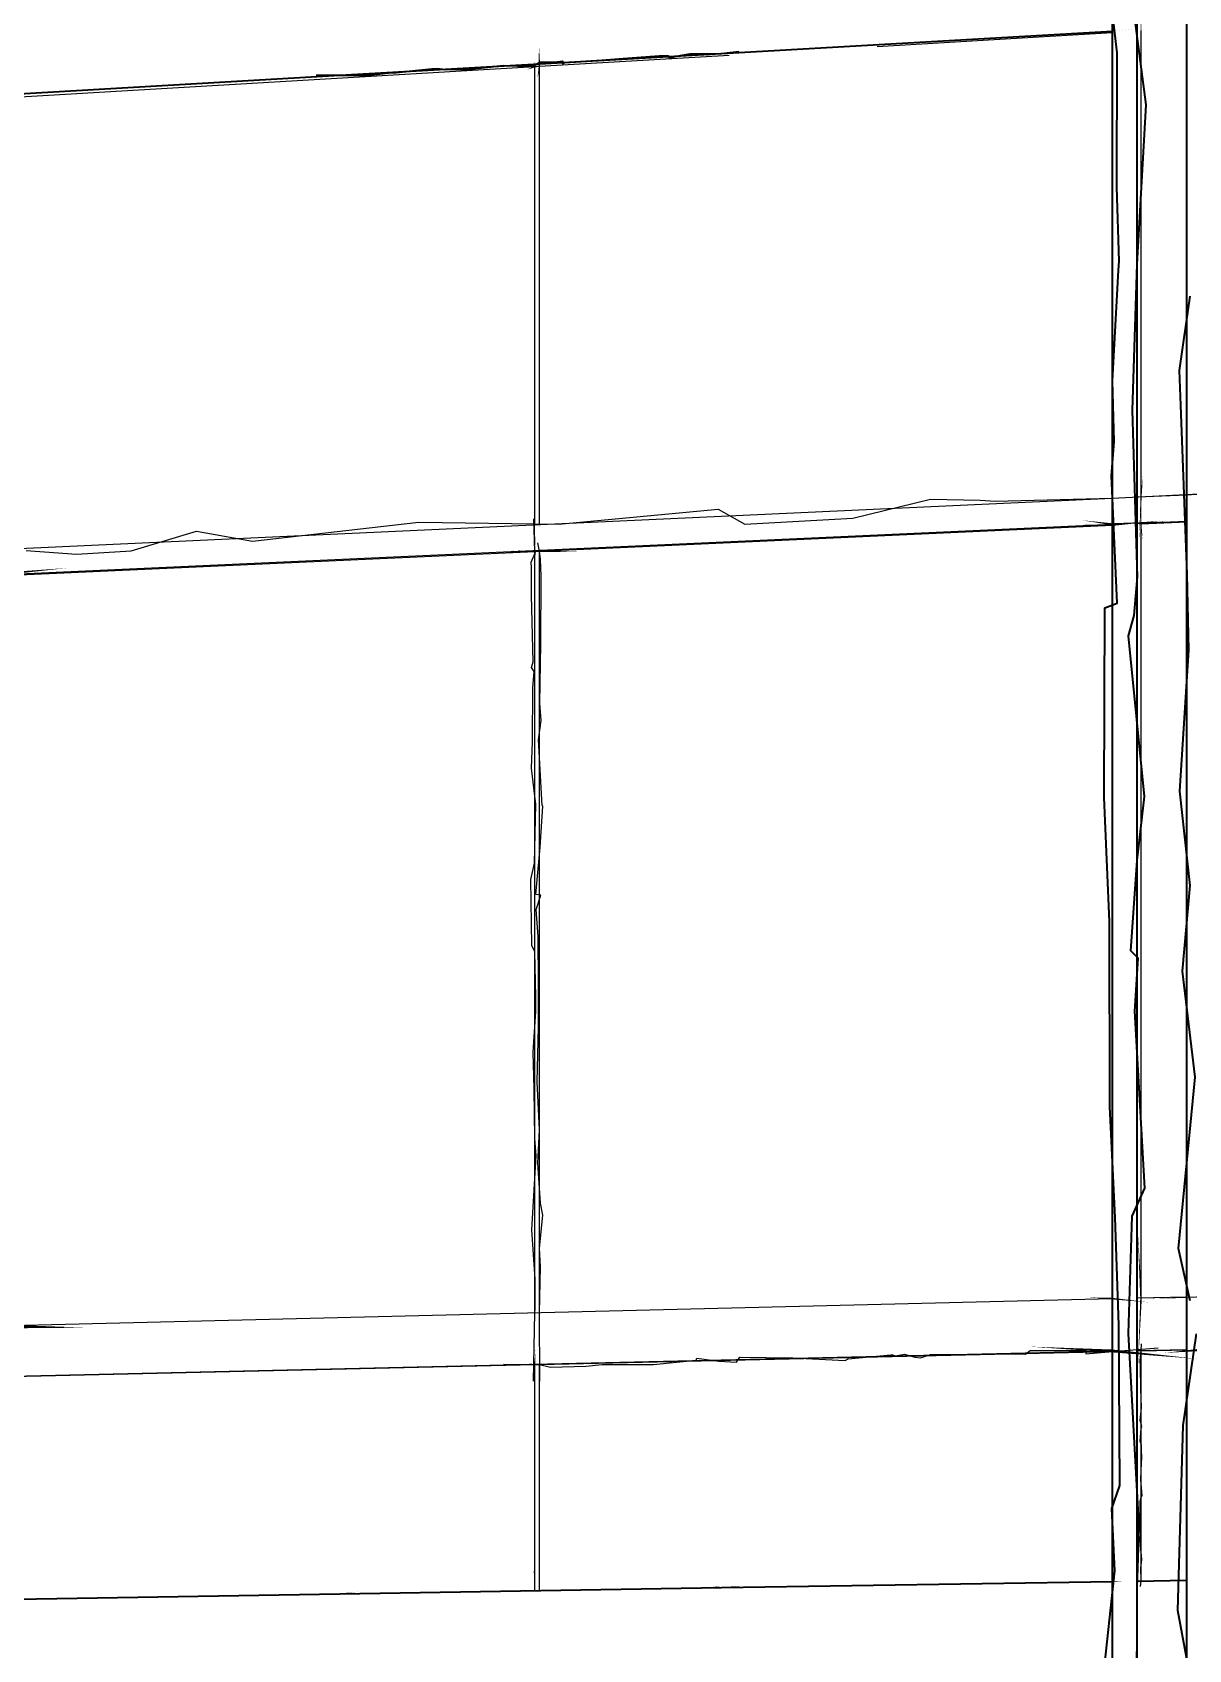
# Model space of a CAD drawing. Header units: inches. Extents: x -877 to 882, y -418 to 410.
# Drawn here: x 175.7 to 287.3, y -43.5 to 112.5 of the extents above; entities that cross this region are included whole.
import ezdxf

# ---------------------------------------------------------------- set-up
doc = ezdxf.new("R2010")
doc.units = ezdxf.units.IN
doc.header["$LTSCALE"] = 0.5
doc.header["$MEASUREMENT"] = 0
doc.layers.get('0').update_dxf_attribs({"lineweight": 18})
for name, color, linetype, lineweight in [('A-Glaz-Curt', 52, 'Continuous', 35), ('A-Glaz-Curt-Unit', 51, 'Continuous', 25), ('A-Wall', 113, 'Continuous', 35)]:
    doc.layers.add(name, color=color, linetype=linetype, lineweight=lineweight)

# ---------------------------------------------------------------- blocks, each defined once
blk = doc.blocks.new('*U12')
at = {"color": 7, "linetype": 'Continuous', "lineweight": -3}
for p, q in [((272.87, 112.11), (279.99, 112.53)), ((257.25, 111.19), (272.86, 112.11))]:
    blk.add_line(p, q, dxfattribs=at)
at = {"layer": 'A-Glaz-Curt', "color": 143, "linetype": 'Continuous', "lineweight": 35}
for p, q in [((287.15, -251.68), (287.15, 351.23)), ((279.99, -251.38), (279.99, 350.37)), ((282.37, -251.48), (282.37, 350.66)), ((242.23, 110.52), (279.98, 112.65)), ((205.38, 108.41), (242.23, 110.52)), ((169.41, 106.31), (205.38, 108.41)), ((242.23, -37.5), (279.98, -36.9)), ((279.98, -49.03), (279.98, -36.9)), ((279.98, -36.9), (279.99, -36.9)), ((282.37, -36.87), (283.96, -36.84)), ((282.37, -49), (282.37, -36.87)), ((283.96, -36.84), (285.55, -36.82)), ((285.55, -36.82), (287.15, -36.79)), ((287.15, -48.94), (287.15, -36.79)), ((287.15, -36.79), (287.15, -36.79)), ((169.41, -38.69), (205.38, -38.1)), ((205.38, -38.1), (242.23, -37.5))]:
    blk.add_line(p, q, dxfattribs=at)
at = {"layer": 'A-Glaz-Curt-Unit', "color": 141, "linetype": 'Continuous', "lineweight": 25}
for p, q in [((282.73, 67.74), (282.73, 112.69)), ((171.58, 106.15), (224.19, 109.25)), ((224.65, 109.27), (242.95, 110.35)), ((224.65, 62.49), (279.99, 65)), ((282.73, 65.12), (287.15, 65.31)), ((282.73, -9.56), (282.73, 65.12)), ((171.58, 60.08), (224.19, 62.47)), ((224.65, -15.98), (279.99, -14.72)), ((282.73, -14.66), (287.15, -14.56)), ((282.73, -36.86), (282.73, -14.66)), ((171.58, -17.2), (224.19, -15.99))]:
    blk.add_line(p, q, dxfattribs=at)
at = {"layer": 'A-Glaz-Curt-Unit', "color": 143, "linetype": 'Continuous', "lineweight": 25}
for p, q in [((224.19, 109.25), (224.65, 109.27)), ((224.19, 65.04), (224.19, 109.25)), ((224.65, 65.07), (224.65, 109.27)), ((66.8, 57.78), (279.93, 67.62)), ((279.93, 65.09), (279.93, 67.62)), ((279.93, 67.62), (279.99, 67.6)), ((282.37, 67.72), (287.15, 67.93)), ((282.37, 65.2), (282.37, 67.72)), ((287.15, 65.4), (287.15, 67.93)), ((287.15, 67.93), (287.15, 67.93)), ((171.16, 60.15), (279.93, 65.09)), ((279.93, 65.09), (279.99, 65.08)), ((282.37, 65.2), (287.15, 65.4)), ((282.37, 65.2), (282.73, 65.12)), ((287.15, 65.4), (287.15, 65.4)), ((224.19, 62.47), (224.65, 62.49)), ((224.19, -10.98), (224.19, 62.47)), ((224.65, -10.97), (224.65, 62.49)), ((170.36, -12.28), (279.93, -9.62)), ((279.93, -14.67), (279.93, -9.62)), ((279.93, -9.62), (279.99, -9.63)), ((282.37, -9.56), (287.15, -9.45)), ((282.37, -14.62), (282.37, -9.56)), ((287.15, -14.52), (287.15, -9.45)), ((287.15, -9.45), (287.15, -9.46)), ((66.8, -19.55), (279.93, -14.67)), ((279.93, -14.67), (279.99, -14.68)), ((282.37, -14.62), (287.15, -14.52)), ((282.37, -14.62), (282.73, -14.66)), ((287.15, -14.52), (287.15, -14.52)), ((224.19, -15.99), (224.65, -15.98)), ((224.19, -37.79), (224.19, -15.99)), ((224.65, -37.79), (224.65, -15.98))]:
    blk.add_line(p, q, dxfattribs=at)
blk = doc.blocks.new('New Napkin Sketch')
at = {"layer": 'A-Wall', "color": 7, "linetype": 'Continuous', "lineweight": -3}
for p, q in [((272.87, 112.11), (279.99, 112.53)), ((257.25, 111.19), (272.86, 112.11))]:
    blk.add_line(p, q, dxfattribs=at)
at = {"layer": 'A-Wall', "color": 143, "linetype": 'Continuous', "lineweight": 25}
for p, q in [((224.19, 109.25), (224.65, 109.27)), ((279.93, 65.09), (279.93, 67.62)), ((279.93, 67.62), (279.99, 67.6)), ((282.37, 67.72), (287.15, 67.93)), ((282.37, 65.2), (282.37, 67.72)), ((287.15, 65.4), (287.15, 67.93)), ((287.15, 67.93), (287.15, 67.93)), ((279.93, 65.09), (279.99, 65.08)), ((282.37, 65.2), (287.15, 65.4)), ((282.37, 65.2), (282.73, 65.12)), ((287.15, 65.4), (287.15, 65.4)), ((224.19, 62.47), (224.65, 62.49)), ((279.93, -14.67), (279.93, -9.62)), ((279.93, -9.62), (279.99, -9.63)), ((282.37, -9.56), (287.15, -9.45)), ((282.37, -14.62), (282.37, -9.56)), ((287.15, -14.52), (287.15, -9.45)), ((287.15, -9.45), (287.15, -9.46)), ((279.93, -14.67), (279.99, -14.68)), ((282.37, -14.62), (287.15, -14.52)), ((282.37, -14.62), (282.73, -14.66)), ((287.15, -14.52), (287.15, -14.52)), ((224.19, -15.99), (224.65, -15.98))]:
    blk.add_line(p, q, dxfattribs=at)
at = {"layer": 'A-Wall', "color": 141, "linetype": 'Continuous', "lineweight": 25}
for p, q in [((224.65, 109.27), (242.95, 110.35)), ((282.73, 65.12), (287.15, 65.31)), ((282.73, -14.66), (287.15, -14.56))]:
    blk.add_line(p, q, dxfattribs=at)
at = {"layer": 'A-Wall', "color": 143, "linetype": 'Continuous', "lineweight": 35}
for p, q in [((279.98, -49.03), (279.98, -36.9)), ((279.98, -36.9), (279.99, -36.9)), ((282.37, -36.87), (283.96, -36.84)), ((282.37, -49), (282.37, -36.87)), ((283.96, -36.84), (285.55, -36.82)), ((285.55, -36.82), (287.15, -36.79)), ((287.15, -48.94), (287.15, -36.79)), ((287.15, -36.79), (287.15, -36.79))]:
    blk.add_line(p, q, dxfattribs=at)
at = {"layer": 'A-Wall', "color": 143, "linetype": 'Continuous', "lineweight": 35, "extrusion": (0, 0, -1)}
for points in [[(-287.63, -46.97), (-286.29, -39.72), (-286.79, -21.86), (-288.07, -13.03)], [(-287.47, -9.85), (-286.34, -4.78), (-287.96, 11.73), (-286.74, 21.98), (-287.47, 30.25), (-286.46, 39.35), (-287.34, 52.93), (-287.18, 60.26), (-286.58, 76.58), (-286.44, 79.92), (-287.48, 87.09)], [(-279.07, -46.29), (-280.21, -35.9), (-279.9, -29.87), (-280.68, -27.65), (-280.57, -12.18), (-280.23, -1.81), (-279.72, 8.92), (-279.69, 26.75), (-279.17, 38.71), (-279.23, 57.02), (-280.42, 57.48), (-279.88, 69.77), (-280.14, 73.08), (-279.96, 78.94), (-280.54, 89.6), (-280.63, 90.47), (-280.38, 97.61), (-280.44, 110.58), (-279.85, 115.53)], [(-282.31, -49.73), (-282.37, -37.53), (-282.55, -31.72), (-281.52, -13), (-281.87, -1.68), (-283.09, 1.02), (-282.12, 18.1), (-282.44, 23.22), (-281.75, 23.93), (-282.37, 32.64), (-283.05, 38.81), (-281.52, 54.32), (-282.06, 56.29), (-282.38, 60.02), (-281.9, 76.08), (-282.35, 90.18), (-283.24, 105.54), (-281.79, 116.64)], [(-203.1, 108.42), (-205.38, 108.41), (-207.89, 108.39), (-210.08, 108.63), (-210.35, 108.66), (-210.83, 108.68), (-214.26, 109.02), (-215.06, 109.04), (-215.5, 108.97), (-217.86, 109), (-221.16, 109.36), (-223.91, 109.29), (-224.73, 109.67), (-226.09, 109.68), (-226.86, 109.77), (-226.9, 109.5), (-227.1, 109.64), (-230.67, 109.86), (-232.72, 110.03), (-234.91, 110.17), (-236.22, 110.27), (-237.07, 110.27), (-237.25, 110.09), (-237.72, 110.22), (-239.19, 110.48), (-242.23, 110.52), (-243.91, 110.7)]]:
    blk.add_lwpolyline(points, dxfattribs=at)
at = {"layer": 'A-Wall', "color": 141, "linetype": 'Continuous', "lineweight": 25, "extrusion": (0, 0, -1)}
for points in [[(-282.56, 63.47, 0, 0.116, 0), (-282.73, 67.74, 0.116, 0, 0), (-282.91, 69.74, 0, 0, 0), (-282.52, 71.27, 0, 0, 0), (-282.52, 74.04, 0, 0, 0), (-282.88, 77.9, 0, 0, 0), (-282.57, 78.8, 0, 0, 0), (-282.72, 79.45, 0, 0, 0), (-282.65, 83.84, 0, 0, 0), (-282.71, 85.56, 0, 0, 0), (-282.93, 88.4, 0, 0, 0), (-282.74, 92.63, 0, 0, 0), (-282.74, 96.12, 0, 0, 0), (-282.72, 96.17, 0, 0, 0), (-282.8, 100.48, 0, 0, 0), (-282.73, 103.96, 0, 0, 0), (-282.52, 105.6, 0, 0, 0), (-282.64, 106.13, 0, 0, 0), (-282.72, 108.64, 0, 0, 0), (-282.64, 110.62, 0, 0, 0), (-282.7, 110.64, 0, 0.0904, 0), (-282.73, 112.69, 0.0904, 0, 0), (-282.67, 115.82, 0, 0, 0)], [(-167.07, 105.66, 0, 0.155, 0), (-171.58, 106.15, 0.155, 0, 0), (-174.36, 106.55, 0, 0, 0), (-177.95, 106.3, 0, 0, 0), (-183.18, 106.81, 0, 0, 0), (-184.93, 107.14, 0, 0, 0), (-186.26, 107.02, 0, 0, 0), (-191.27, 107.42, 0, 0, 0), (-193.94, 107.52, 0, 0, 0), (-195.72, 107.32, 0, 0, 0), (-200.92, 107.77, 0, 0, 0), (-202.98, 108.01, 0, 0, 0), (-208.21, 108.19, 0, 0, 0), (-213.32, 108.68, 0, 0, 0), (-217.02, 109.07, 0, 0, 0), (-219.21, 108.75, 0, 0, 0), (-220.64, 108.98, 0, 0, 0), (-223.47, 108.94, 0, 0.17, 0), (-224.19, 109.25, 0.17, 0, 0), (-225.22, 109.28, 0, 0, 0)], [(-282.41, -16.58, 0, 0.154, 0), (-282.73, -9.56, 0.154, 0, 0), (-282.37, -2.3, 0, 0, 0), (-283.04, 1.26, 0, 0, 0), (-282.6, 5.01, 0, 0, 0), (-282.95, 11.9, 0, 0, 0), (-282.52, 17.72, 0, 0, 0), (-282.57, 18.94, 0, 0, 0), (-282.76, 25.72, 0, 0, 0), (-282.95, 31.42, 0, 0, 0), (-282.93, 36.33, 0, 0, 0), (-283.1, 38.93, 0, 0, 0), (-283.1, 46.17, 0, 0, 0), (-282.85, 49.22, 0, 0, 0), (-282.4, 53.37, 0, 0, 0), (-282.41, 60.73, 0, 0, 0), (-283.08, 62.67, 0, 0, 0), (-282.9, 63.47, 0, 0.0717, 0), (-282.73, 65.12, 0.0717, 0, 0), (-282.79, 71.88, 0, 0, 0)], [(-220.43, 62.39, 0, 0.177, 0), (-224.65, 62.49, 0.177, 0, 0), (-228.51, 62.45, 0, 0, 0), (-231.44, 63.04, 0, 0, 0), (-232.9, 63.1, 0, 0, 0), (-236.79, 62.87, 0, 0, 0), (-239.19, 63.22, 0, 0, 0), (-242.22, 63.14, 0, 0, 0), (-245.12, 63.65, 0, 0, 0), (-247.45, 63.79, 0, 0, 0), (-249.02, 63.54, 0, 0, 0), (-252.05, 63.58, 0, 0, 0), (-254.54, 64.1, 0, 0, 0), (-257.33, 63.85, 0, 0, 0), (-259.43, 63.83, 0, 0, 0), (-262.96, 64.44, 0, 0, 0), (-263.45, 64.39, 0, 0, 0), (-264.94, 64.46, 0, 0, 0), (-270.16, 64.63, 0, 0, 0), (-274.54, 64.64, 0, 0, 0), (-276.77, 65.05, 0, 0.127, 0), (-279.99, 65, 0.127, 0, 0), (-284.54, 65.42, 0, 0, 0)], [(-169.91, 60, 0, 0.0603, 0), (-171.58, 60.08, 0.0603, 0, 0), (-175.25, 60.07, 0, 0, 0), (-176.2, 60.12, 0, 0, 0), (-179.17, 60.38, 0, 0, 0), (-183.8, 60.84, 0, 0, 0), (-188.35, 61.05, 0, 0, 0), (-191.53, 60.99, 0, 0, 0), (-196.58, 61.3, 0, 0, 0), (-197.36, 61.08, 0, 0, 0), (-199.35, 61.58, 0, 0, 0), (-204.12, 61.8, 0, 0, 0), (-208.33, 61.91, 0, 0, 0), (-209.02, 61.85, 0, 0, 0), (-212.2, 61.67, 0, 0, 0), (-212.69, 62.15, 0, 0, 0), (-217.32, 62.28, 0, 0, 0), (-219.56, 62.47, 0, 0, 0), (-221.14, 62.36, 0, 0, 0), (-221.71, 62.61, 0, 0.0206, 0), (-224.19, 62.47, 0.0206, 0, 0), (-225.36, 62.5, 0, 0, 0)], [(-173.72, -17.07, 0, 0, 0), (-177.67, -17.21, 0, 0, 0), (-179.21, -16.92, 0, 0, 0), (-184.4, -16.66, 0, 0, 0), (-184.51, -16.78, 0, 0, 0), (-189.3, -16.69, 0, 0, 0), (-189.9, -17.03, 0, 0, 0), (-194.98, -16.79, 0, 0, 0), (-195.72, -16.79, 0, 0, 0), (-196.92, -16.74, 0, 0, 0), (-197.6, -16.34, 0, 0, 0), (-199.2, -16.79, 0, 0, 0), (-199.29, -16.78, 0, 0, 0), (-202.91, -16.58, 0, 0, 0), (-203.19, -16.31, 0, 0, 0), (-206.97, -16.29, 0, 0, 0), (-210.07, -16.41, 0, 0, 0), (-214.04, -15.99, 0, 0, 0), (-214.56, -16.39, 0, 0, 0), (-218.81, -15.94, 0, 0, 0), (-223.6, -15.89, 0, 0.115, 0), (-224.19, -15.99, 0.115, 0, 0), (-226.86, -15.94, 0, 0, 0)]]:
    blk.add_lwpolyline(points, format="xyseb", dxfattribs=at)
at = {"layer": 'A-Wall', "color": 143, "linetype": 'Continuous', "lineweight": 35, "extrusion": (0, 0, -1)}
for points in [[(-240.67, 110.29, 0, 0.133, 0), (-242.23, 110.52, 0.133, 0, 0), (-243.74, 110.64, 0, 0, 0), (-247.01, 110.94, 0, 0, 0), (-249.19, 111.07, 0, 0, 0), (-250.4, 110.96, 0, 0, 0), (-253.47, 111.13, 0, 0, 0), (-253.57, 111.16, 0, 0, 0), (-254.21, 111.06, 0, 0, 0), (-255, 111.26, 0, 0, 0), (-258.11, 111.37, 0, 0, 0), (-259.36, 111.63, 0, 0, 0), (-262.53, 111.64, 0, 0, 0), (-266.13, 111.82, 0, 0, 0), (-266.42, 111.76, 0, 0, 0), (-268.53, 112.12, 0, 0, 0), (-268.77, 111.89, 0, 0, 0), (-270.04, 111.96, 0, 0, 0), (-273.11, 112.39, 0, 0, 0), (-273.68, 112.18, 0, 0, 0), (-275.39, 112.32, 0, 0, 0), (-278.48, 112.5, 0, 0.00359, 0), (-279.98, 112.65, 0.00359, 0, 0), (-283.22, 113.01, 0, 0, 0)], [(-166.65, 106.09, 0, 0.0874, 0), (-169.41, 106.31, 0.0874, 0, 0), (-171.96, 106.47, 0, 0, 0), (-172.84, 106.56, 0, 0, 0), (-173.03, 106.62, 0, 0, 0), (-176.42, 106.67, 0, 0, 0), (-176.94, 106.91, 0, 0, 0), (-179.31, 107.01, 0, 0, 0), (-182.89, 106.97, 0, 0, 0), (-183.44, 107.28, 0, 0, 0), (-184.36, 107.16, 0, 0, 0), (-187.46, 107.31, 0, 0, 0), (-190.67, 107.5, 0, 0, 0), (-193.97, 107.7, 0, 0, 0), (-197.39, 107.94, 0, 0, 0), (-198.29, 107.83, 0, 0, 0), (-199.34, 108.11, 0, 0, 0), (-202.11, 108.12, 0, 0, 0), (-205.12, 108.52, 0, 0.0342, 0), (-205.38, 108.41, 0.0342, 0, 0), (-206.04, 108.29, 0, 0, 0)], [(-204.62, -38.05, 0, 0.0674, 0), (-205.38, -38.1, 0.0674, 0, 0), (-207.14, -37.9, 0, 0, 0), (-209.81, -38.15, 0, 0, 0), (-213.35, -37.84, 0, 0, 0), (-216.59, -37.84, 0, 0, 0), (-220.13, -37.98, 0, 0, 0), (-222.12, -37.84, 0, 0, 0), (-222.2, -37.83, 0, 0, 0), (-224.64, -37.68, 0, 0, 0), (-227.96, -37.71, 0, 0, 0), (-230.45, -37.82, 0, 0, 0), (-231.84, -37.54, 0, 0, 0), (-232.5, -37.77, 0, 0, 0), (-235.64, -37.45, 0, 0, 0), (-237.48, -37.71, 0, 0, 0), (-239.27, -37.64, 0, 0, 0), (-239.6, -37.46, 0, 0, 0), (-240.07, -37.57, 0, 0, 0), (-241.38, -37.35, 0, 0.102, 0), (-242.23, -37.5, 0.102, 0, 0), (-244.24, -37.33, 0, 0, 0)], [(-242.21, -37.49, 0, 0.000346, 0), (-242.23, -37.5, 0.000346, 0, 0), (-244.65, -37.43, 0, 0, 0), (-245.92, -37.52, 0, 0, 0), (-247.15, -37.28, 0, 0, 0), (-250.23, -37.48, 0, 0, 0), (-253.52, -37.14, 0, 0, 0), (-256.63, -37.44, 0, 0, 0), (-259.71, -37.2, 0, 0, 0), (-261.46, -37.28, 0, 0, 0), (-261.47, -37.04, 0, 0, 0), (-264.32, -37.14, 0, 0, 0), (-266.72, -37.29, 0, 0, 0), (-267.14, -37.12, 0, 0, 0), (-270.57, -36.88, 0, 0, 0), (-272.12, -37.03, 0, 0, 0), (-275.17, -37.05, 0, 0, 0), (-276.67, -36.86, 0, 0, 0), (-277, -36.91, 0, 0, 0), (-279.85, -37.03, 0, 0.0974, 0), (-279.98, -36.9, 0.0974, 0, 0), (-280.98, -36.87, 0, 0, 0)], [(-167.76, -38.61, 0, 0.0413, 0), (-169.41, -38.69, 0.0413, 0, 0), (-171.16, -38.83, 0, 0, 0), (-174.45, -38.5, 0, 0, 0), (-176.87, -38.63, 0, 0, 0), (-178.72, -38.63, 0, 0, 0), (-180.64, -38.46, 0, 0, 0), (-183.28, -38.64, 0, 0, 0), (-185.98, -38.53, 0, 0, 0), (-187.21, -38.37, 0, 0, 0), (-187.23, -38.22, 0, 0, 0), (-190.08, -38.2, 0, 0, 0), (-193.52, -38.13, 0, 0, 0), (-194.25, -38.22, 0, 0, 0), (-195.03, -38.42, 0, 0, 0), (-196.45, -38.38, 0, 0, 0), (-196.9, -38.29, 0, 0, 0), (-197.26, -38.12, 0, 0, 0), (-199.34, -38.28, 0, 0, 0), (-202.1, -38.31, 0, 0, 0), (-204.74, -37.97, 0, 0, 0), (-204.99, -38.01, 0, 0.0000933, 0), (-205.38, -38.1, 0.0000933, 0, 0), (-206.97, -38.02, 0, 0, 0)]]:
    blk.add_lwpolyline(points, format="xyseb", dxfattribs=at)
at = {"layer": 'A-Wall', "color": 143, "linetype": 'Continuous', "lineweight": 25, "extrusion": (0, 0, -1)}
for points in [[(-224.61, 64.78, 0, 0.0015, 0), (-224.65, 65.07, 0.0015, 0, 0), (-224.62, 68.06, 0, 0, 0), (-224.66, 70.79, 0, 0, 0), (-224.54, 74.15, 0, 0, 0), (-224.47, 77.11, 0, 0, 0), (-224.48, 80.67, 0, 0, 0), (-224.79, 81.01, 0, 0, 0), (-224.62, 82.93, 0, 0, 0), (-224.67, 83.73, 0, 0, 0), (-224.49, 85.39, 0, 0, 0), (-224.66, 88.52, 0, 0, 0), (-224.75, 92.87, 0, 0, 0), (-224.72, 96.3, 0, 0, 0), (-224.81, 97.85, 0, 0, 0), (-224.69, 98.2, 0, 0, 0), (-224.46, 99.97, 0, 0, 0), (-224.54, 104.26, 0, 0, 0), (-224.46, 108.13, 0, 0.149, 0), (-224.65, 109.27, 0.149, 0, 0), (-224.6, 111.38, 0, 0, 0)], [(-224.29, 61.48, 0, 0.0413, 0), (-224.19, 65.04, 0.0413, 0, 0), (-224.28, 65.31, 0, 0, 0), (-224.15, 69.11, 0, 0, 0), (-224.33, 73.2, 0, 0, 0), (-224.02, 75.64, 0, 0, 0), (-224.15, 77.13, 0, 0, 0), (-224.03, 80.1, 0, 0, 0), (-224.29, 82.44, 0, 0, 0), (-224.27, 82.45, 0, 0, 0), (-224.11, 83.07, 0, 0, 0), (-224.2, 85.68, 0, 0, 0), (-224.34, 89.5, 0, 0, 0), (-224.19, 92.27, 0, 0, 0), (-223.99, 94.37, 0, 0, 0), (-224.24, 95.16, 0, 0, 0), (-224.3, 99.03, 0, 0, 0), (-224.04, 101.8, 0, 0, 0), (-224.31, 102.21, 0, 0, 0), (-224.31, 102.26, 0, 0, 0), (-224.13, 105.86, 0, 0, 0), (-224.17, 106.5, 0, 0, 0), (-224.15, 108.71, 0, 0.0252, 0), (-224.19, 109.25, 0.0252, 0, 0), (-224.17, 109.71, 0, 0, 0)], [(-280.21, 67.58, 0, 0.126, 0), (-289.59, 68.04, 0.126, 0, 0)], [(-164.8, 59.91, 0, 0.31, 0), (-171.16, 60.15, 0.31, 0, 0), (-179.08, 60.87, 0, 0, 0), (-184.02, 60.71, 0, 0, 0), (-186.67, 60.87, 0, 0, 0), (-188.75, 61, 0, 0, 0), (-191.86, 60.96, 0, 0, 0), (-197.14, 61.22, 0, 0, 0), (-199.92, 61.55, 0, 0, 0), (-202.82, 61.65, 0, 0, 0), (-204.99, 62.01, 0, 0, 0), (-212.69, 62.07, 0, 0, 0), (-223.06, 62.84, 0, 0, 0), (-233.26, 63.31, 0, 0, 0), (-242.85, 63.43, 0, 0, 0), (-251.3, 64.14, 0, 0, 0), (-258.48, 64.31, 0, 0, 0), (-261.27, 64.17, 0, 0, 0), (-263.81, 63.95, 0, 0, 0), (-265.89, 64.31, 0, 0, 0), (-269.92, 64.41, 0, 0, 0), (-277.04, 65.47, 0, 0.186, 0), (-279.93, 65.09, 0.186, 0, 0), (-285.21, 65.38, 0, 0, 0)], [(-283.78, -9.65, 0, 0.132, 0), (-289.59, -9.4, 0.132, 0, 0), (-290.92, -9.63, 0, 0, 0), (-293.4, -9.01, 0, 0, 0), (-298.03, -8.91, 0, 0, 0), (-303.59, -8.89, 0, 0, 0), (-308.82, -8.99, 0, 0, 0), (-313.08, -8.95, 0, 0, 0), (-316.52, -8.97, 0, 0, 0), (-323.45, -8.45, 0, 0, 0), (-328.25, -8.24, 0, 0, 0), (-330.88, -8.21, 0, 0, 0), (-331.56, -8.29, 0, 0, 0), (-336.85, -8.06, 0, 0, 0), (-338.65, -8.38, 0, 0, 0), (-345.21, -8.14, 0, 0, 0), (-347.38, -8.16, 0, 0, 0), (-351.96, -7.83, 0, 0, 0), (-352.15, -8.02, 0, 0, 0), (-357.07, -7.8, 0, 0.0507, 0), (-359.95, -7.84, 0.0507, 0, 0), (-363.08, -7.45, 0, 0, 0)], [(-159.5, -12.72, 0, 0.474, 0), (-170.36, -12.28, 0.474, 0, 0), (-180.91, -12.42, 0, 0, 0), (-189.92, -11.71, 0, 0, 0), (-200.49, -12.03, 0, 0, 0), (-209.86, -11.56, 0, 0, 0), (-219.09, -11.19, 0, 0, 0), (-220.32, -10.68, 0, 0, 0), (-224.5, -11.22, 0, 0, 0), (-230.37, -10.95, 0, 0, 0), (-231.24, -11.03, 0, 0, 0), (-233.06, -11.1, 0, 0, 0), (-234.77, -10.34, 0, 0, 0), (-239.22, -10.97, 0, 0, 0), (-239.9, -10.53, 0, 0, 0), (-249.21, -10.42, 0, 0, 0), (-252.22, -10.74, 0, 0, 0), (-260.44, -10.55, 0, 0, 0), (-267.75, -10.31, 0, 0, 0), (-274.55, -9.88, 0, 0, 0), (-277.33, -9.87, 0, 0, 0), (-277.63, -9.5, 0, 0.147, 0), (-279.93, -9.62, 0.147, 0, 0), (-283.49, -9.98, 0, 0, 0)], [(-284.97, -14.86, 0, 0.3, 0), (-289.59, -14.47, 0.3, 0, 0)], [(-224.67, -37.83, 0, 0.108, 0), (-224.65, -37.79, 0.108, 0, 0), (-224.7, -35.96, 0, 0, 0), (-224.57, -34.11, 0, 0, 0), (-224.59, -32.2, 0, 0, 0), (-224.57, -31.58, 0, 0, 0), (-224.71, -31.37, 0, 0, 0), (-224.67, -30.15, 0, 0, 0), (-224.62, -28.17, 0, 0, 0), (-224.67, -27.26, 0, 0, 0), (-224.73, -26.84, 0, 0, 0), (-224.61, -26.01, 0, 0, 0), (-224.6, -25.4, 0, 0, 0), (-224.74, -23.49, 0, 0, 0), (-224.69, -21.66, 0, 0, 0), (-224.67, -20.73, 0, 0, 0), (-224.6, -20, 0, 0, 0), (-224.7, -19.97, 0, 0, 0), (-224.74, -19.57, 0, 0, 0), (-224.75, -17.64, 0, 0, 0), (-224.63, -16.92, 0, 0.0768, 0), (-224.65, -15.98, 0.0768, 0, 0), (-224.69, -13.81, 0, 0, 0)], [(-56.14, -19.33, 0, 0.724, 0), (-66.8, -19.55, 0.724, 0, 0), (-84.61, -18.23, 0, 0, 0), (-103.25, -19.25, 0, 0, 0), (-110.24, -17.88, 0, 0, 0), (-115.51, -17.58, 0, 0, 0), (-132.41, -18.01, 0, 0, 0), (-150.23, -18.35, 0, 0, 0), (-159.82, -17.88, 0, 0, 0), (-169.34, -17.45, 0, 0, 0), (-171.18, -17.97, 0, 0, 0), (-181.88, -16.84, 0, 0, 0), (-195.12, -16.76, 0, 0, 0), (-210.19, -16.87, 0, 0, 0), (-219.38, -15.66, 0, 0, 0), (-226.5, -15.22, 0, 0, 0), (-245.16, -15.33, 0, 0, 0), (-254.27, -15.48, 0, 0, 0), (-256.64, -16.1, 0, 0, 0), (-271.91, -14.25, 0, 0.274, 0), (-279.93, -14.67, 0.274, 0, 0), (-288.23, -15.44, 0, 0, 0)], [(-224.15, -37.94, 0, 0.0886, 0), (-224.19, -37.79, 0.0886, 0, 0), (-224.1, -35.79, 0, 0, 0), (-224.24, -34.83, 0, 0, 0), (-224.18, -32.77, 0, 0, 0), (-224.25, -32.49, 0, 0, 0), (-224.11, -30.62, 0, 0, 0), (-224.19, -29.26, 0, 0, 0), (-224.26, -28.2, 0, 0, 0), (-224.1, -27.66, 0, 0, 0), (-224.18, -26.1, 0, 0, 0), (-224.29, -24.22, 0, 0, 0), (-224.29, -23.78, 0, 0, 0), (-224.11, -21.67, 0, 0, 0), (-224.21, -20.79, 0, 0, 0), (-224.2, -18.69, 0, 0, 0), (-224.17, -18.09, 0, 0, 0), (-224.14, -16.25, 0, 0.0959, 0), (-224.19, -15.99, 0.0959, 0, 0), (-224.27, -14.61, 0, 0, 0)]]:
    blk.add_lwpolyline(points, format="xyseb", dxfattribs=at)
for points in [[(-175.08, 62.56), (-179.94, 62.21), (-185.24, 62.53), (-191.54, 64.43), (-196.95, 63.45), (-213.02, 65.3), (-226.49, 65.1), (-241.91, 66.53), (-244.47, 65.11), (-254.92, 65.69), (-262.4, 67.5), (-267.19, 67.4), (-268.65, 67.31), (-279.93, 67.62), (-291.59, 68.17)], [(-224.08, -17.58), (-224.19, -10.98), (-224.25, -10.56), (-224.24, -7.75), (-223.9, -2.97), (-224.34, 4.16), (-224.2, 5.84), (-224.15, 10.61), (-224.03, 14.16), (-224.31, 18.09), (-224.29, 19.48), (-224.2, 23.82), (-223.91, 24.45), (-223.83, 30.83), (-224.16, 32.4), (-224.29, 38.06), (-223.88, 41.54), (-223.98, 44.1), (-224.01, 49.29), (-224.14, 50.89), (-223.88, 51.26), (-224.04, 51.8), (-223.88, 58.22), (-223.87, 60.88), (-223.85, 61.43), (-224.26, 62.38), (-224.19, 62.47), (-224.12, 65.6)], [(-224.68, -17.58), (-224.65, -10.97), (-224.76, -6.57), (-224.67, -4.75), (-224.99, -1.57), (-224.75, -0.42), (-224.48, 3.44), (-224.64, 6.66), (-224.44, 11.3), (-224.55, 16.56), (-224.56, 20.77), (-224.51, 25.31), (-224.32, 27.92), (-224.77, 29.29), (-224.31, 29.38), (-224.72, 33.92), (-224.97, 37.89), (-224.91, 37.94), (-224.57, 44.3), (-224.83, 46.16), (-224.69, 47.82), (-224.77, 53.55), (-224.8, 60.07), (-224.75, 61.69), (-224.65, 62.49), (-224.48, 63.3)]]:
    blk.add_lwpolyline(points, dxfattribs=at)
at = {"layer": 'A-Wall', "color": 141, "linetype": 'Continuous', "lineweight": 25, "extrusion": (0, 0, -1)}
for points in [[(-282.67, -37.41), (-282.73, -36.86), (-282.71, -35.63), (-282.82, -34.79), (-282.68, -33.41), (-282.7, -31.7), (-282.64, -31.04), (-282.66, -29.88), (-282.63, -29.2), (-282.75, -28.77), (-282.84, -28.66), (-282.7, -27.08), (-282.78, -25.46), (-282.82, -24.98), (-282.78, -24.13), (-282.77, -23.75), (-282.66, -23.37), (-282.75, -22.16), (-282.81, -21.96), (-282.66, -21.38), (-282.76, -20.15), (-282.7, -18.29), (-282.67, -16.25), (-282.64, -15.59), (-282.73, -14.66), (-282.77, -13.97)], [(-221.18, -15.95), (-224.65, -15.98), (-225.73, -16.22), (-229.14, -16.13), (-230.72, -15.98), (-235.66, -15.98), (-239.77, -15.55), (-239.86, -15.37), (-241.97, -15.67), (-243.67, -15.74), (-243.99, -15.28), (-249.12, -15.32), (-254.16, -15.58), (-254.44, -15.42), (-258.58, -15.04), (-258.72, -15.05), (-259.03, -15.13), (-259.88, -14.97), (-260.89, -15.27), (-261.43, -15.32), (-262.41, -15.01), (-264.69, -15.01), (-269.98, -14.94), (-271.56, -14.98), (-272.02, -14.64), (-277.37, -14.62), (-277.41, -14.95), (-279.99, -14.72), (-284.39, -14.37)]]:
    blk.add_lwpolyline(points, dxfattribs=at)

msp = doc.modelspace()

# ---------------------------------------------------------------- block references
msp.add_blockref('New Napkin Sketch', (0, 0))
at = {"color": 7, "linetype": 'Continuous', "lineweight": -3}
msp.add_blockref('*U12', (0, 0), dxfattribs=at)

doc.saveas('drawing.dxf')
